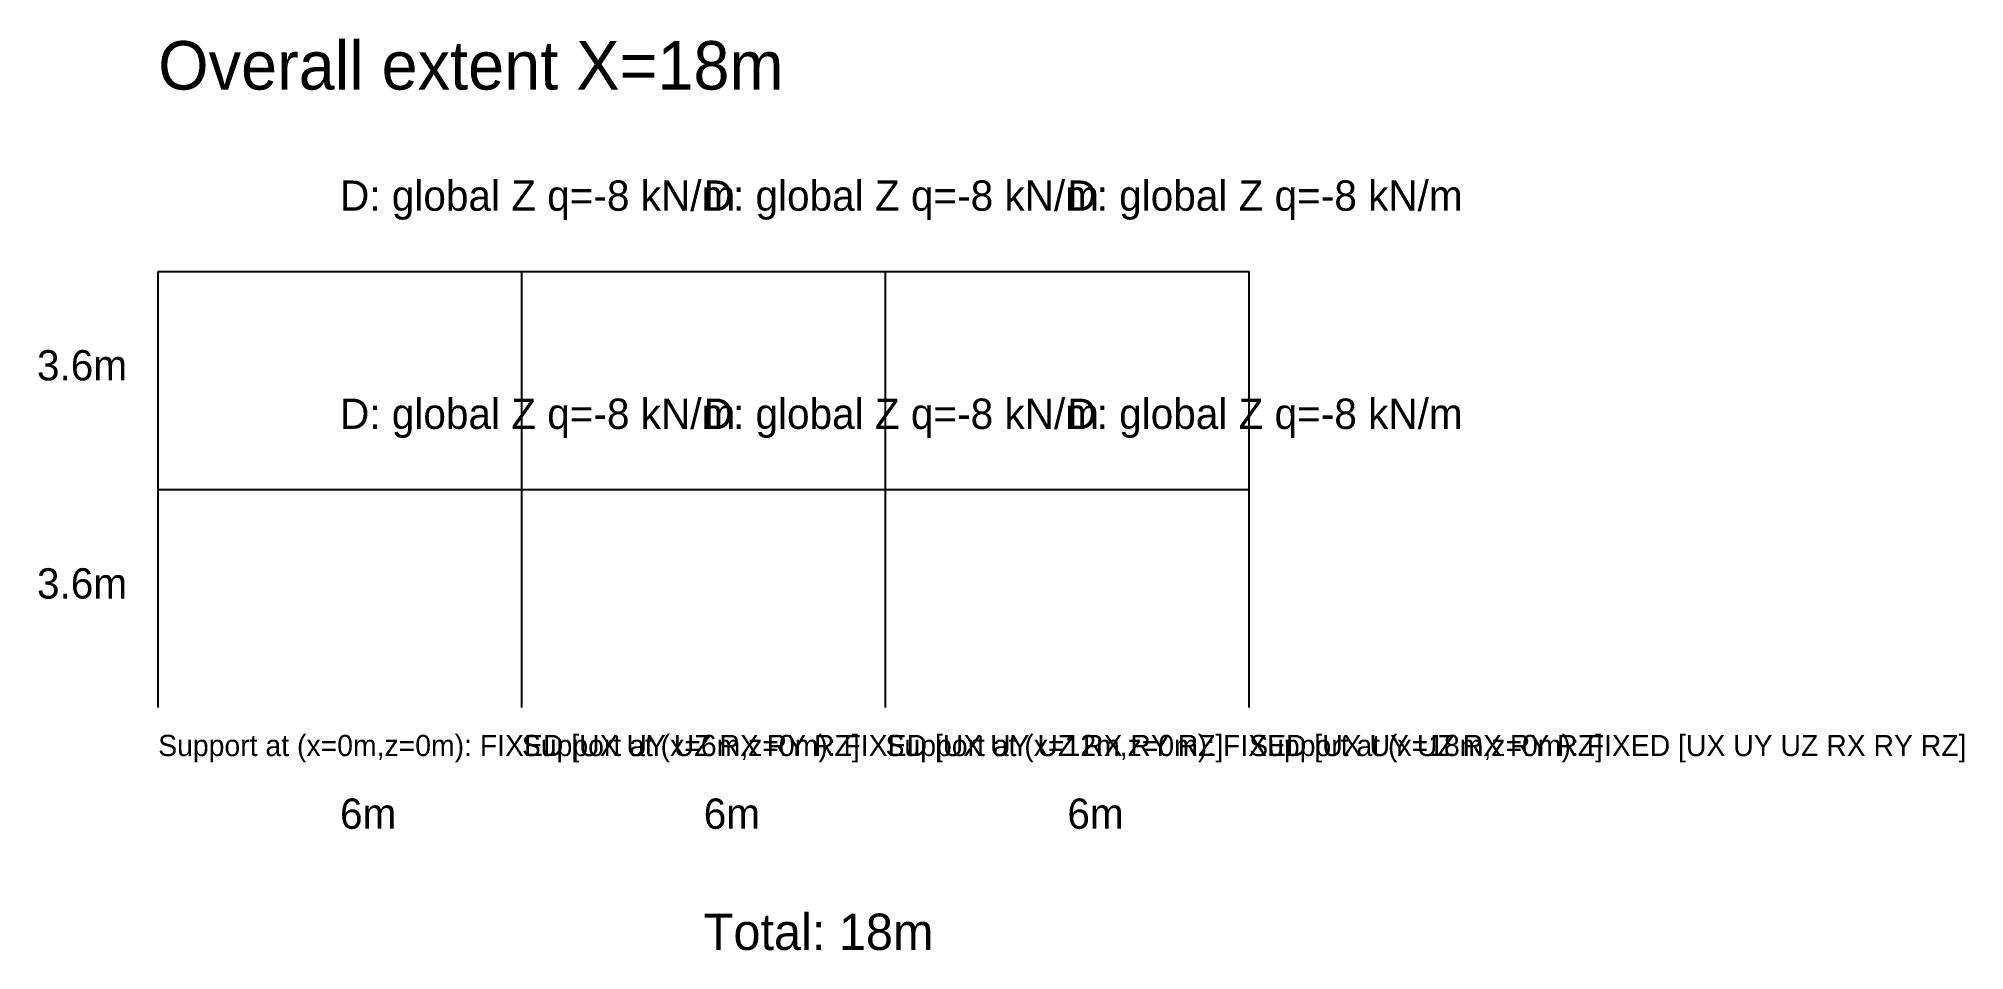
# Model space of a CAD drawing. Header units: metres. Extents: x -2 to 29.8, y -4 to 11.
import ezdxf

# ---------------------------------------------------------------- set-up
doc = ezdxf.new("R2010")
doc.units = ezdxf.units.M
for name, color, linetype in [('DIM', 5, 'CONTINUOUS'), ('LOAD', 1, 'CONTINUOUS'), ('STRUCT', 7, 'CONTINUOUS'), ('SUPPORT', 3, 'CONTINUOUS')]:
    doc.layers.add(name, color=color, linetype=linetype)

msp = doc.modelspace()

# ---------------------------------------------------------------- linework, layer by layer
at = {"layer": 'STRUCT'}
for p, q in [((0, 3.6), (0, 7.2)), ((0, 7.2), (6, 7.2)), ((6, 3.6), (6, 7.2)), ((6, 7.2), (12, 7.2)), ((12, 3.6), (12, 7.2)), ((12, 7.2), (18, 7.2)), ((18, 3.6), (18, 7.2)), ((0, 0), (0, 3.6)), ((0, 3.6), (6, 3.6)), ((6, 0), (6, 3.6)), ((6, 3.6), (12, 3.6)), ((12, 0), (12, 3.6)), ((12, 3.6), (18, 3.6)), ((18, 0), (18, 3.6))]:
    msp.add_line(p, q, dxfattribs=at)

# ---------------------------------------------------------------- texts
at = {"layer": 'DIM'}
for s, height, p in [('3.6m', 0.5, (-2, 5.4)), ('3.6m', 0.5, (-2, 1.8)), ('6m', 0.5, (3, -2)), ('6m', 0.5, (9, -2)), ('6m', 0.5, (15, -2)), ('Total: 18m', 0.6, (9, -4))]:
    msp.add_text(s, height=height, dxfattribs=at).set_placement(p)
at = {"layer": 'LOAD'}
for p in [(3, 8.2), (9, 8.2), (15, 8.2), (3, 4.6), (9, 4.6), (15, 4.6)]:
    msp.add_text('D: global Z q=-8 kN/m', height=0.5, dxfattribs=at).set_placement(p)
at = {"layer": 'SUPPORT'}
for s, p in [('Support at (x=0m,z=0m): FIXED [UX UY UZ RX RY RZ]', (0, -0.8)), ('Support at (x=6m,z=0m): FIXED [UX UY UZ RX RY RZ]', (6, -0.8)), ('Support at (x=12m,z=0m): FIXED [UX UY UZ RX RY RZ]', (12, -0.8)), ('Support at (x=18m,z=0m): FIXED [UX UY UZ RX RY RZ]', (18, -0.8))]:
    msp.add_text(s, height=0.35, dxfattribs=at).set_placement(p)
at = {"layer": 'TEXT'}
msp.add_text('Overall extent X=18m', height=0.8, dxfattribs=at).set_placement((0, 10.2))

doc.saveas('drawing.dxf')
